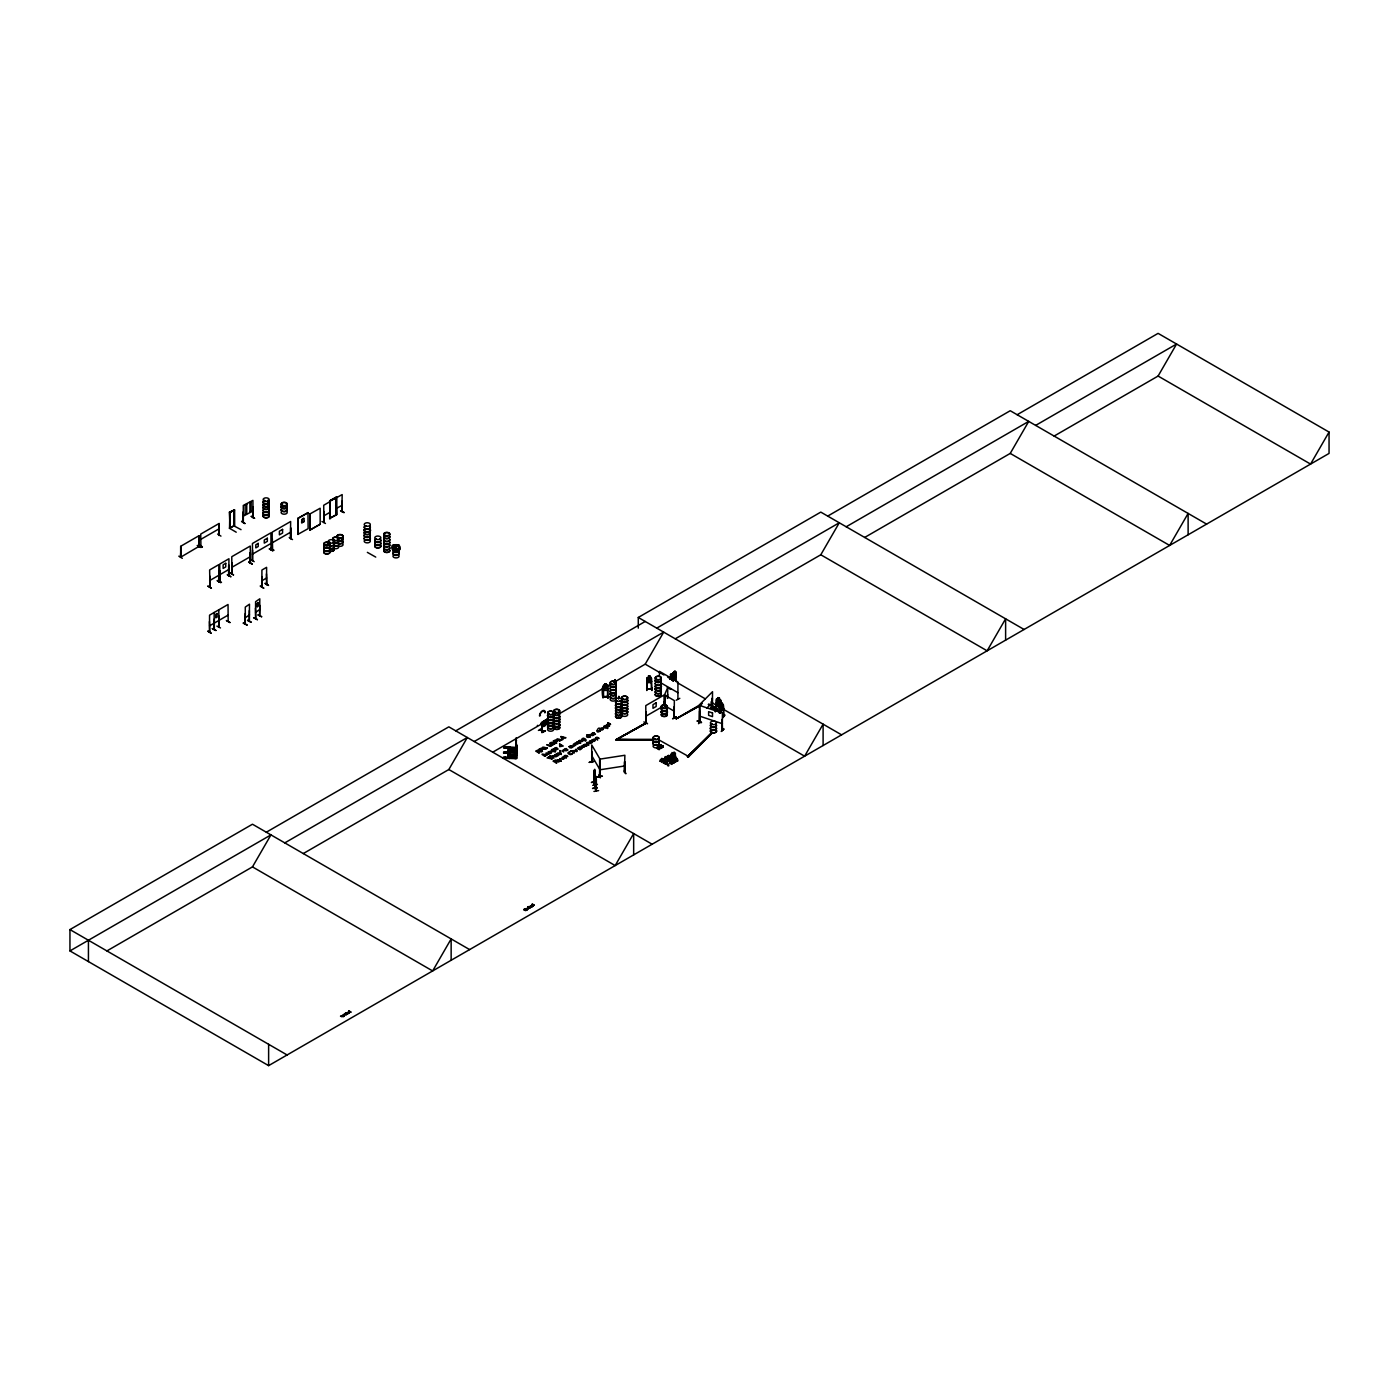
<?xml version="1.0" encoding="UTF-8"?>
<svg xmlns="http://www.w3.org/2000/svg" width="1399" height="1399" viewBox="0 0 1399 1399"><rect width="100%" height="100%" fill="white"/><g stroke="black" fill="none" stroke-linecap="round" stroke-linejoin="round"><path stroke-width="1.5" d="M396.512 547.831C394.046 547.918 396.599 546.887 396.372 548.146M516.074 746.139L516.056 744.653L516.126 754.848L516.126 749.06L516.144 752.172M515.654 757.069C516.686 760.794 515.217 746.174 515.706 749.339M516.423 749.672L516.283 740.84M516.493 746.122L517.018 750.931M516.196 747.661L517.193 746.122M515.584 752.085L515.601 758.013L516.074 746.559M515.689 750.511L515.671 751.735M516.283 751.875L516.004 752.837M516.144 750.476L516.406 751.735M516.266 742.047L516.248 737.78L516.301 738.794M503.325 758.206L516.581 758.66C516.826 755.845 516.476 756.229 515.217 758.678L515.217 757.873M516.353 746.314L517.298 746.664L516.388 746.506M516.388 744.111L517.193 746.681L516.301 747.661M515.986 747.888C515.199 758.275 520.201 754.673 507.924 754.813L507.872 755.932L516.738 755.985L516.756 754.446L516.721 755.932M516.126 750.021C520.236 749.042 507.4 748.482 508.169 750.581L517.035 750.738L516.965 749.269M530.571 906.674L531.603 905.922M531.865 904.978L532.459 906.412L533.474 905.258M343.017 1015.971L343.017 1015.079M516.161 742.362L515.899 744.163M517.175 747.713L515.794 748.325L515.986 746.436M527.948 908.86L526.216 909.21M672.167 762.927C675.769 761.878 672.185 761.021 669.544 763.294C672.604 763.714 670.418 765.288 672.359 763.662C667.533 760.514 673.164 762.49 670.191 763.259M675.105 760.409C674.86 762.088 673.461 759.465 674.493 761.895M516.179 749.339L517.123 749.549L508.222 749.637M516.441 745.754L516.493 744.845M234.367 525.797L234.333 509.866M503.623 752.977L516.878 753.257M503.902 747.8L517.158 748.622M503.972 746.664L517.21 747.486M507.942 754.813L516.773 755.145M508.187 750.389L517.035 750.598M516.721 756.107L507.872 755.757M516.931 752.435L503.675 751.84L503.605 753.257M503.36 757.296L516.581 758.066M515.916 743.341L515.899 745.597M701.144 743.778L701.529 743.254M673.374 756.859C677.186 758.87 671.642 760.024 673.863 756.772M674.965 754.306C671.363 748.5 678.795 756.072 673.619 754.009M503.308 758.468L503.36 757.331M503.885 748.08L503.972 746.664M504.742 757.034L504.654 758.31M505.231 748.115L505.319 746.699M505.634 757.069L505.546 758.328M506.141 748.133L506.228 746.716M506.98 757.086L506.893 758.363M507.19 753.327L507.277 751.91M508.379 753.361L508.467 751.945M508.764 746.769L508.676 748.045M508.781 755.775L508.834 754.83M509.131 749.654L509.079 750.511M509.428 758.555L509.516 757.139M509.376 755.792L509.428 754.848M509.726 753.379L509.813 751.962M510.11 746.786L510.023 748.063M510.338 754.865L510.268 755.705M511.125 754.883L511.072 755.722M511.369 750.651L511.527 750.196M512.261 750.668L512.314 749.724M512.034 754.9L511.964 755.74M515.584 752.05L515.514 752.697M515.899 752.837L515.951 751.893M516.948 750.336L508.204 749.829M516.633 757.261L516.581 758.415M516.931 752.085L516.843 753.519L516.791 751.298M517.228 746.909L517.14 748.343L517.088 746.122M517.228 746.349L515.881 746.909M701.581 743.376L701.179 743.446M595.327 777.389L596.026 781.954L595.519 775.868L595.852 776.847M595.187 776.97L595.187 777.827M596.359 782.95C596.096 786.815 594.453 776.742 595.257 781.884M542.707 725.836C543.459 713.193 538.912 735.157 548.006 722.321M618.725 697.192L618.848 696.265L618.725 698.521M618.62 699.01L618.83 696.719M690.267 710.622L690.284 710.482M594.592 773.227C594.453 768.488 593.631 777.809 594.82 772.79M396.039 547.569L395.847 547.446M658.964 749.602C655.694 748.902 658.492 746.436 659.174 748.238C662.689 748.832 657.862 742.956 661.43 745.615L663.196 745.772L661.447 745.842L661.605 748.273L659.174 746.909C655.624 743.726 660.101 753.606 659.191 745.667M346.025 1014.625L346.83 1014.03L344.399 1014.083M529.906 908.143L527.825 907.444M675.087 675.665L674.58 674.825L673.723 676.731L674.108 671.625C677.203 669.701 674.703 679.704 675.752 681.488M548.006 719.121L542.252 722.409L548.006 718.754M365.314 525.902L365.961 525.849M674.598 756.754C671.223 754.97 674.93 760.164 674.615 756.684L673.688 757.716M676.644 760.934L676.731 759.395L676.154 760.077M674.458 677.011L671.765 680.281M264.044 500.527L264.971 500.457L264.044 500.597A3.043 1.766 0 0 0 264.166 503.168A3.043 1.766 0 0 0 268.625 502.818A3.043 1.766 0 0 0 267.664 500.282M267.664 508.676A3.043 1.766 0 0 1 268.625 511.212A3.043 1.766 0 0 1 264.166 511.562A3.043 1.766 0 0 1 263.974 508.956L264.428 509.096A3.06 1.766 0 0 0 268.783 508.502A3.06 1.766 0 0 0 267.664 506.088M264.306 508.816L264.586 509.096A3.06 1.766 0 0 1 263.484 506.735M282.301 505.022L282.073 505.231A3.06 1.766 0 0 0 282.003 507.767A3.06 1.766 0 0 0 286.34 507.767A3.06 1.766 0 0 0 286.34 505.266M325.267 544.893L325.32 545.313A3.06 1.766 0 0 0 329.884 543.861A3.06 1.766 0 0 0 325.285 542.322A3.06 1.766 0 0 0 325.285 545.383M329.762 542.672L329.692 542.357A3.095 1.784 0 0 0 328.24 543.512M332.7 540.783A3.06 1.766 0 0 1 333.487 539.997L333.644 540.049M338.156 537.653L337.928 537.496A3.043 1.766 0 0 0 337.369 537.828L337.614 537.846A3.095 1.784 0 0 0 337.334 538.125L337.631 538.09M338.803 537.286L337.928 537.356M379.986 539.035A3.06 1.766 0 0 1 379.986 541.535A3.06 1.766 0 0 1 375.649 541.535A3.06 1.766 0 0 1 375.649 539.035L376.366 538.702M375.824 538.842L376.034 538.702M385.04 535.45L385.302 535.502A3.06 1.766 0 0 0 389.866 534.121A3.06 1.766 0 0 0 385.285 532.599A3.06 1.766 0 0 0 385.285 535.66L384.777 535.17M393.574 547.359L394.168 547.061M398.243 548.513L398.365 548.828A3.06 1.766 0 0 1 398.19 551.486A3.06 1.766 0 0 1 393.871 551.486A3.06 1.766 0 0 1 393.871 548.985M548.548 714.05L549.16 713.787M549.335 722.583L549.44 722.583M553.707 712.965A3.06 1.766 0 0 0 549.125 711.444A3.06 1.766 0 0 0 549.125 714.504A3.06 1.766 0 0 0 553.707 712.965A3.043 1.766 0 0 1 554.546 712.213L555.56 712.161M555.333 711.951L555.316 712.406A3.043 1.766 0 0 0 559.757 710.972A3.043 1.766 0 0 0 555.176 709.45A3.043 1.766 0 0 0 555.176 712.511L555.088 712.441M527.755 907.584L528.612 906.587L530.536 907.461M611.206 684.006L611.73 683.936M620.142 700.689A3.043 1.766 0 0 1 621.121 703.225A3.043 1.766 0 0 1 616.662 703.557A3.043 1.766 0 0 1 616.452 700.969L617.449 701.004L616.539 700.847M620.142 709.066A3.043 1.766 0 0 1 621.121 711.601A3.043 1.766 0 0 1 616.662 711.951A3.043 1.766 0 0 1 616.452 709.345L616.609 709.398A3.043 1.749 0 0 1 616.469 706.705M616.452 706.88A3.043 1.766 0 0 0 616.662 709.468A3.043 1.766 0 0 0 621.121 709.136A3.043 1.766 0 0 0 620.142 706.6A3.043 1.749 0 0 1 621.104 708.943A3.043 1.749 0 0 1 616.662 709.293L617.169 709.345M622.642 698.905L623.289 699.273A3.06 1.766 0 0 0 627.731 697.856A3.06 1.766 0 0 0 623.132 696.317A3.06 1.766 0 0 0 623.132 699.378L623.132 698.731M658.317 738.969A3.043 1.766 0 0 1 658.317 741.453A3.043 1.766 0 0 1 653.998 741.453A3.043 1.766 0 0 1 653.998 738.969L654.872 738.724M663.109 707.474L662.217 707.614A3.043 1.766 0 0 0 662.164 710.132A3.043 1.766 0 0 0 666.466 710.132A3.043 1.766 0 0 0 666.466 707.649M715.606 724A3.043 1.766 0 0 1 715.606 726.501A3.043 1.766 0 0 1 711.304 726.501A3.043 1.766 0 0 1 711.304 724L712.301 723.965M532.18 906.132L530.588 905.765M348.736 1012.981C347.004 1011.634 347.669 1014.572 348.124 1012.316M530.763 906.097L530.955 907.234L531.9 906.08M531.9 905.852L532.704 905.083M661.465 760.304C657.915 758.643 663.458 761.318 662.549 760.531M663.336 761.511C672.622 764.151 667.498 769.258 666.868 762.962M664.612 760.776L667.113 761.913L664.682 760.706M664.612 762.105L665.819 762.647L663.388 761.458M508.851 747.223L509.918 747.276L508.991 747.556M509.621 752.61L509.079 752.732M508.554 757.314L508.676 757.384M668.092 758.118C665.784 755.6 674.056 757.646 670.104 755.722C671.24 759.325 667.585 753.904 666.868 756.614C669.177 756.894 669.614 759.395 666.956 758.031M614.633 683.009L615.438 681.156L614.843 683.149M344.451 1015.814L343.42 1015.114L344.416 1015.464M527.528 909.367L526.619 908.703M670.261 679.267L670.768 677.658L671.607 678.288L671.59 675.245L670.366 678.69L671.345 675.402L670.751 677.081L669.946 676.486L669.876 679.057M346.218 1014.555L344.399 1013.855M529.189 908.423L529.522 907.549M669.946 679.424L671.31 673.741L671.94 680.054M343.315 1015.132L344.644 1015.307L344.067 1016.251M671.275 679.057L671.765 677.641M675.577 674.808L674.178 676.906L673.479 672.447L673.444 673.828M594.977 775.431L594.173 773.699M596.131 781.429L595.327 779.68M335.708 504.917L335.655 505.336M673.584 674.143L672.989 675.822L672.447 675.018L673.828 674.003L673.863 676.994L673.006 676.399L671.957 679.862L672.394 675.035L672.482 677.378L673.409 676.696M607.935 689.06L607.393 690.389L603.616 690.389L603.126 689.06L603.651 690.354M651.06 682.485L651.654 681.191L651.095 682.52L647.317 682.52L646.828 681.191M716.393 702.543L716.848 703.994L720.345 704.799L720.87 703.592L720.135 706.547L722.286 708.104L723.021 704.764L720.852 702.438M723.843 708.436L723.3 709.66L719.803 708.838L719.366 707.387M669.369 676.994L672.289 674.773L672.202 679.844M673.111 681.348L673.164 674.126L675.752 671.73L675.752 677.029L673.426 678.742L673.164 677.676M673.374 681.156L673.479 673.461M346.235 1014.765C344.731 1013.278 345.623 1013.803 347.844 1014.03M529.049 907.444L528.035 907.479L528.909 906.762M528.892 907.269C526.951 906.377 531.76 908.003 532.407 906.5M106.919 950.918L252.467 866.89L270.951 834.888L69.95 950.918L69.95 929.583L252.467 824.221L469.627 949.589M303.286 853.565L448.834 769.52L467.318 737.518L284.801 842.88M614.266 682.17L645.201 664.158L663.686 632.138L474.244 741.522M675.245 638.818L820.793 554.773L839.278 522.771L656.761 628.134M864.687 537.443L1010.235 453.416L1028.72 421.396L846.203 526.776M1054.129 436.068L1158.092 376.051L1176.576 344.032L1035.645 425.401M1017.16 414.734L1158.092 333.364L1329.05 432.064L1310.566 464.083L1158.092 376.051M530.134 907.724L527.773 907.007M661.028 761.196L661.587 762.35L662.392 761.476M669.387 760.112L672.272 761.073M665.907 758.905C665.697 753.327 664.997 759.832 665.907 757.576C669.456 761.213 662.112 758.748 665.277 757.786M666.449 758.345L667.725 758.888L666.239 758.73M349.855 1011.949C348.281 1010.778 348.351 1013.243 350.012 1012.194M533.246 906.045L532.145 905.048M674.196 753.799L671.957 752.54L672.971 754.201L674.948 753.431L672.587 753.361L673.584 753.729M542.112 723.335L542.217 730.645M716.375 699.815L716.41 710.517L720.87 711.531L716.445 710.395L716.393 699.028L720.852 700.095L720.887 706.722L722.286 707.055L722.286 704.589L720.852 704.257L721.587 705.586L722.776 704.641L721.919 705.97L722.898 707.754L721.622 706.18L720.328 707.16L720.817 704.222M719.366 697.961L717.862 697.611L717.18 699.255L717.18 701.703L719.313 703.26L720.048 699.92L719.383 697.944L717.914 697.681M716.848 703.994L720.363 704.781M720.817 700.864L720.415 705.026M715.186 711.671L717.285 708.891L715.379 711.689M719.348 713.193L719.366 703.872L723.318 704.327L723.493 715.798M723.44 705.516L723.86 716.288M719.978 712.581L721.832 709.958L720.223 712.86M719.978 712.808L721.814 710.185M722.951 717.652L725.049 715.081M329.464 542.217L330.077 542.445M611.258 683.796L607.568 685.895M668.32 758.171L668.407 756.649L669.946 757.174M667.585 757.541L665.907 757.576M674.948 755.81C677.676 756.334 672.989 756.859 675.437 758.048C682.013 763.819 671.555 751.788 674.948 758.223M670.138 760.356C672.832 759.884 671.712 758.118 673.076 758.678M349.033 1013.016L347.791 1013.138M547.114 719.908L546.205 721.097L547.114 722.461M350.012 1012.421L348.876 1012.509L349.785 1012.351M532.057 906.325L531.148 907.374M532.057 906.552L531.095 906.482M527.755 909.088L526.409 908.633L527.633 909.333M342.895 1015.657L344.067 1016.041L343.157 1015.237M396.127 546.677L395.165 547.708A3.567 2.064 0 0 0 396.022 547.236L395.55 547.096M530.973 905.852L533.176 905.066L532.372 905.905M671.607 764.204C674.038 760.986 666.501 757.104 671.835 759.202M699.273 721.901L699.517 710.989M712.161 698.363L712.336 709.101L712.528 691.701L699.448 704.781L699.517 721.919M699.797 711.986L699.727 722.391M712.126 708.611L712.371 698.136M700.199 722.758L699.797 705.498L722.426 713.053L722.321 730.313M701.476 722.409L697.227 721.01M714.609 709.503L710.342 707.894L714.609 709.293M723.86 729.071L721.219 731.485L723.878 729.106M674.213 754.743C673.111 756.439 669.736 753.659 673.234 754.743M670.925 760.636C668.162 756.492 676.486 763.154 671.957 757.733M593.91 771.583C594.085 815.687 594.54 734.702 595.187 788.529L594.767 772.528M595.065 776.795L596.359 779.435L596.324 790.96L594.872 787.917M706.705 708.191L712.528 702.385M687.469 756.597L712.633 732.516L688.291 757.104L687.469 756.597L712.633 732.516M687.469 756.824L711.811 732.237M545.033 720.817C547.778 716.935 542.252 725.486 546.205 723.633L545.068 723.86M330.147 518.627L329.674 500.842L336.599 497.012L336.599 514.972L336.005 497.712L329.674 500.842M668.46 758.118L666.361 757.139M602.969 695.513C604.071 705.796 598.492 679.949 607.376 685.09L607.935 698.363L608.215 695.53M218.681 582.001L218.856 564.601L209.64 569.953L209.955 586.513M180.856 546.432L180.663 557.379L180.663 546.292L199.148 535.625L198.693 546.379M219.188 535.24L219.188 523.418L200.722 534.086L200.914 545.627M231.744 573.852L232.217 563.08L231.744 573.485M272.14 549.3L272.193 532.162L290.66 521.495L290.362 538.388M341.811 511.527L342.178 494.581L336.459 497.729M209.535 632.331L209.553 615.158L228.037 604.49L228.177 621.348M675.28 675.595L675.402 672.464L674.178 675.857L675.105 672.622L674.563 674.248L674.073 673.461M666.921 757.506L670.366 755.74M344.731 1013.925L345.815 1012.911L347.529 1013.733M615.175 680.963L615.14 679.634L614.248 681.715M615 680.071L615 680.509M613.566 682.222L616.12 680.666L616.085 684.216M220.168 581.18L219.853 570.635M271.039 549.702L270.916 532.809L252.432 543.494L252.52 560.737L252.554 550.034M272.613 549.247L272.315 538.702M290.782 538.755L290.66 527.965M656.883 747.014L656.883 748.395M659.349 749.584L659.191 748.465L660.94 748.413M661.605 748.273L661.447 747.171L663.196 747.118L661.43 746.944C659.314 745.23 661.028 748.43 659.191 747.136L658.964 748.273M675.087 670.96L674.108 671.625M670.523 675.035L671.118 674.143L670.296 674.458M670.995 689.427L667.236 687.399L671.153 689.077M282.476 504.934L282.668 505.494A3.06 1.766 0 0 0 287.232 504.042A3.06 1.766 0 0 0 282.65 502.521A3.06 1.766 0 0 0 282.65 505.581M673.479 672.447L672.534 674.51M673.234 672.832L673.234 673.269M526.321 908.406L526.339 909.315M344.556 1013.82L345.588 1013.418M527.86 907.147L530.134 906.535M533.526 905.66L532.547 905.94M245.297 613.409L245.122 624.146M249.337 610.611L249.319 621.471L249.477 604.193L245.28 607.096L245.262 624.251M255.475 608.128L255.755 618.795M255.58 618.323L255.597 601.71L259.794 598.824L259.637 616.085L259.794 605.312M247.536 620.404L251.313 622.223L247.623 620.317M243.321 623.097L247.081 624.916M257.399 619.757L253.639 617.728L257.399 619.53M261.63 616.837L257.853 614.808L261.63 616.609M672.657 754.743C667.795 752.505 675.227 758.048 670.296 755.985M647.195 689.165L646.793 678.48M651.619 688.763L646.845 688.763M646.845 689.025L651.654 689.13L651.077 677.203L646.828 677.711L646.793 689.165M245.28 617.763L249.477 614.861M255.597 612.377L259.794 609.492M609.107 725.836L606.571 724.822A3.148 1.819 0 0 1 607.743 724.21C605.75 725.189 612.762 725.504 608.198 726.186A2.728 1.574 0 0 0 609.107 725.836M340.482 1016.146C343.874 1018.157 340.919 1014.555 343.647 1016.601M345.815 1012.911L347.337 1013.925M348.788 1011.11L350.782 1012.176M343.035 1016.531L341.741 1015.587M345.588 1013.278L346.83 1012.981L345.99 1013.261M345.85 1013.593L346.83 1012.981M348.753 1012.421L349.453 1011.757L347.774 1013.366M347.477 1013.208L349.855 1011.722M340.971 1016.146L343.647 1016.374M523.803 909.49C530.151 909.84 524.398 911.309 523.803 909.7M532.319 904.086L534.313 905.153M526.339 909.857L525.062 908.913M529.154 906.919L530.134 906.325M525.692 910.504L524.135 909.28M526.689 909.875L524.275 909.49L526.689 910.102M636.3 739.669L636.178 739.739M266.44 573.905L266.719 584.555M262.033 576.598L262.015 587.283M263.694 588.245L260.214 586.024L263.694 588.017M268.503 585.447L264.936 583.296L268.416 585.289M209.43 621.576L209.71 632.226M218.629 616.399L219.066 626.787M215.831 630.407L212.386 628.606M214.327 618.883L214.327 629.567M218.629 627.067L219.101 616.137M211.109 633.345L207.734 631.071L211.197 633.1M220.482 627.941L216.897 626.122M367.36 552.36L375.736 557.099M547.883 718.684L542.217 722.024L542.2 730.68M541.57 730.68C543.459 726.728 539.524 721.797 541.518 723.318L542.427 723.913M548.006 722.671L542.41 725.644M541.85 728.424L538.405 730.435M541.903 732.639L545.54 730.733L541.903 732.411M210.077 576.318L209.763 587.195L209.763 576.493M218.839 581.739L218.856 571.089M228.632 565.406L228.632 576.073L229.069 565.301M217.212 580.777L220.902 582.649L217.405 580.672M217.807 580.428L221.497 582.299M227.32 574.849L230.992 576.79L227.495 574.814M199.148 546.292L180.541 557.274L180.978 546.502M198.798 546.887L199.148 536.009M218.961 535.415L219.083 524.503M198.85 544.701L202.365 546.887L198.868 544.893M217.614 534.068L220.955 536.114M182.325 558.323L178.81 556.155M197.381 545.627L201.071 547.499L197.381 545.4M290.782 538.702L290.782 528.035M250.281 563.167L250.386 552.588M323.816 511.807L323.781 522.509L323.991 511.562M269.273 548.985L272.945 550.874L269.465 548.88M270.462 548.373L273.959 550.367L270.444 548.181M289.208 537.548L292.531 539.577M252.1 563.972L248.812 562.101M321.962 521.477L325.46 523.471M340.517 510.757L344.206 512.646L340.709 510.652M254.198 561.698L250.718 559.478M252.275 564.059L248.637 562.136M229.873 622.433L226.568 620.561M677.92 699.185L677.92 682.03L659.436 671.345L659.436 675.612M646.076 711.899L646.198 722.671L615.892 739.896L646.513 723.003L615.892 739.896M664.07 705.778L664.368 701.476M664.962 705.918L665.085 701.738L665.399 706.023M676.172 700.234L679.809 698.328M643.855 721.919L647.545 723.808M673.898 706.967L674.213 717.844L674.335 700.584L665.085 695.251L665.277 706.093M676.032 716.795L672.587 718.806L676.224 716.9M209.64 580.62L218.856 575.269M219.73 574.762L228.946 569.41M261.91 580.725L266.597 577.997M200.722 539.419L219.188 528.752M297.9 518.364L308.13 512.646L297.9 518.364L298.057 534.47L298.057 518.452M329.762 500.894L336.599 497.012M309.931 513.958L320.161 508.222L320.161 524.24L310.088 530.046L309.931 513.958L310.088 530.046M301.764 519.659C307.343 514.395 297.025 525.849 304.178 521.477L304.02 518.347M301.764 522.684L304.178 521.477M252.432 554.161L270.916 543.494M272.193 542.829L290.66 532.162M231.779 567.382L250.264 556.697M297.9 534.366L308.13 528.647L307.972 512.559M309.931 529.959L320.161 524.24M335.69 514.972L329.884 518.277L335.987 515.147L335.69 497.659M209.553 625.843L228.037 615.158M266.317 832.213L448.834 726.85L652.144 844.227M638.276 628.134L638.276 617.466L820.793 512.104L1024.085 629.48M455.759 730.838L645.201 621.471M827.718 516.091L1010.235 410.729L1206.603 524.1M492.728 752.19L545.435 721.762M558.621 714.155L603.791 688.063M645.778 716.271L662.409 706.67M615.892 739.669L646.513 722.758M701.109 705.148L676.119 718.806L702.315 703.435M676.119 718.806L701.109 704.904M658.264 739.529L688.885 756.649M708.419 704.292L717.67 709.136L708.419 704.571M662.269 758.625C658.946 758.59 665.312 758.275 663.511 759.884A11.787 6.803 0 0 1 662.794 759.5L661.255 760.356M664.927 756.999L665.627 758.153M667.585 759.482L668.285 760.636M667.585 760.811C672.954 762.385 663.826 761.301 668.757 760.322C671.572 759.902 663.686 757.786 668.897 760.776M673.601 758.415L673.741 756.719M676.661 759.36C671.835 759.954 679.844 760.252 675.997 759.972C681.68 762.945 673.234 756.946 676.154 760.934M69.95 950.918L268.625 1065.636L1329.05 453.416L1329.05 432.064M329.832 501.734L323.694 505.266L324.008 522.212M323.694 515.934L329.832 512.401M336.459 508.397L342.178 505.249M648.489 677.273L648.489 681.208L650.797 680.159L649.993 677.273M243.164 511.877L243.146 522.544M251.313 516.353L254.548 518.295M252.922 517.508L252.922 500.37L243.286 505.459L243.339 522.631M244.877 523.628L241.555 521.32L244.877 523.401M347.407 1012.369L347.424 1013.436M348.316 1013.383L349.435 1012.421M230.17 528.35L229.331 512.174L234.542 509.883L234.542 525.569L229.541 528.28L229.838 512.191M234.542 509.883L229.558 512.646L234.42 510.145M243.286 516.126L252.922 511.037M229.331 528.192L234.42 525.482M674.091 763.085L673.584 761.668M219.888 581.337L219.73 564.094L228.946 558.743L228.754 575.776M250.106 563.447L249.949 552.692M218.944 627.067L218.786 609.824M645.918 722.828L645.778 705.603L664.263 694.918L664.263 705.603M670.786 755.268L672.272 754.446M674.091 761.773L671.555 761.598M673.409 755.18L673.409 753.851M532.582 905.24L533.176 905.275M669.946 755.845L668.337 755.355L669.352 756.142M663.004 747.258L663.161 745.719M660.748 748.552L660.905 747.031M671.013 754.236L671.118 755.547M343.315 1015.359L344.416 1015.691M716.41 710.132L720.835 711.549M600.049 765.585L600.154 776.34M599.594 776.305L600.066 759.255L591.725 744.95L591.725 762.403L591.864 751.683M624.409 772.108L624.881 755.268L599.629 759.167L599.629 776.428M603.144 696.492L607.935 696.492L603.144 697.017M603.144 696.894L607.883 696.877M673.688 761.616L673.793 762.927M229.646 528.35L236.221 532.197M589.224 762.403L593.945 761.406L589.311 762.333M597.688 776.917L602.409 776.13L597.775 777.057M341.968 511.632L342.178 501.069M624.811 772.405L624.916 761.843M624.566 771.059L625.86 773.787L624.304 770.866M600.258 777.739L598.947 774.801L600.258 777.529M599.629 769.835L624.881 765.935M594.173 771.234L594.365 769.87L594.977 772.982M594.732 772.091L594.732 770.779M596.184 781.656L591.375 782.443L596.026 781.919M597.443 784.384L592.704 785.346M597.338 787.794L592.529 788.441L597.268 787.707M598.632 790.61L593.945 791.449M651.549 689.165L651.602 678.358M611.59 684.198L611.713 684.198A3.043 1.766 0 0 0 616.26 682.747A3.043 1.766 0 0 0 611.678 681.208A3.043 1.766 0 0 0 611.678 684.268L611.503 684.094M616.994 701.196L617.116 701.196A3.043 1.766 0 0 0 621.663 699.727A3.043 1.766 0 0 0 617.081 698.206A3.043 1.766 0 0 0 617.081 701.266L616.749 701.161M661.605 746.944L661.062 745.859M392.315 545.4L399.24 545.12L399.694 549.755L392.787 550.034C387.855 543.844 402.72 542.305 399.537 549.352L392.944 549.597L392.507 545.488L398.68 545.505M399.694 549.195L392.892 548.828M394.133 550.087L394.728 549.352M624.514 772.598L624.444 761.825M646.74 687.678L646.758 690.284M651.637 687.661L651.934 690.494L651.637 687.434M648.489 677.711L649.993 677.711M648.489 680.159L649.993 680.159M607.883 686.332L607.446 697.034M652.983 739.424L616.994 739.424L652.983 740.211M616.994 739.669L652.983 739.669M616.994 739.984L652.983 739.984M516.248 739.476L516.371 740.963L516.283 739.861M515.584 751.49L516.931 751.42M515.514 752.802L516.878 752.889M675.227 761.441L677.308 761.161L676.154 761.406M673.566 762.403L675.647 762.123L674.318 762.28M672.587 760.934L672.692 762.263M671.275 762.28L672.517 762.682L670.156 762.053M660.958 760.514L659.681 761.213L661.028 761.004M670.541 759.727L671.625 757.454L673.461 758.118M603.511 696.51L603.529 686.227M547.883 720.415L546.572 720.293L547.639 720.817L546.537 722.601L547.883 720.957A3.06 1.766 0 0 0 551.049 723.126A3.06 1.766 0 0 0 553.304 720.485M667.638 694.271L667.463 698.363M673.479 673.758L673.409 677.746L671.992 677.746M672.622 759.779L673.444 759.377L671.485 759.08M675.227 755.443L675.227 756.772M673.898 753.799L673.898 755.128M671.537 757.821L673.304 758.853M700.689 721.377L698.503 723.703M697.209 721.045L701.476 722.636M722.444 730.191L722.041 719.401L722.391 730.313M699.797 716.183L722.426 723.72M675.437 760.619L675.437 761.948M675.7 671.712L676.014 681.278M671.468 679.197L671.782 674.983L674.108 673.286L674.58 677.186M243.304 623.097L247.081 625.126M670.366 757.086L669.876 756.229M671.24 759.237L671.24 760.584M532.11 904.226L534.313 905.363M526.951 909.945L524.835 909.053M348.788 1010.882L350.992 1012.037M544.001 731.397L540.329 729.544M539.752 729.858L543.442 731.747L539.944 729.544M218.769 524.677L218.891 535.415M198.693 544.98L202.365 546.887M226.411 620.596L229.926 622.607M215.953 630.547L212.351 628.623M1010.235 453.416L1169.634 545.435L1188.118 513.433L1188.118 534.768M820.793 554.773L987.134 650.815L1005.619 618.795L1005.619 640.147M638.276 617.466L841.586 734.842M645.201 664.158L663.965 674.983M667.708 677.151L673.339 680.404M677.099 682.555L705.218 698.801M710.849 702.053L804.617 756.194L823.102 724.175L823.102 745.51M710.814 704.886L717.67 708.856M709.083 704.187L717.67 709.136M661.29 683.097L677.92 692.697M336.459 514.884L336.459 496.925M666.938 706.985L674.335 711.252M329.674 518.802L329.832 500.929L335.987 497.834L330.129 501.104L330.129 518.539M448.834 769.52L615.175 865.561L633.66 833.542L633.66 854.894M252.467 866.89L432.658 970.941L451.143 938.921L451.143 960.256M69.95 929.583L287.11 1054.968M251.225 516.371L254.548 518.295M595.135 788.267L596.149 790.96L595.939 776.76L595.869 778.089M591.725 755.617L600.066 769.922M663.161 760.322L662.287 758.643M537.443 725.347L537.373 725.574M594.767 774.976L594.278 771.618L594.505 773.332M593.701 781.936L595.152 784.926M593.736 782.286L594.977 784.961M394.728 549.947L394.71 549.142M672.919 761.056L672.919 762.385M646.723 687.451L646.758 690.511M516.179 742.712L516.441 750.301M719.069 698.153L718.177 697.944M677.099 759.657L677.099 760.986M675.892 759.482L675.892 760.811M675.769 759.482L675.525 760.951M671.765 761.721L671.765 763.05M668.197 759.832L668.197 761.161M667.638 698.398L667.743 687.539L664.542 694.866L664.542 705.533M667.725 757.471L667.725 758.818M665.539 757.349L665.539 758.695M661.307 744.723L661.22 748.308M659.139 745.702L659.051 747.363M658.807 747.153L658.807 748.482M650.01 682.52L650.045 675.892L648.437 675.892L648.489 682.537M615.612 683.551L615.14 679.634M615.158 681.47L615.158 683.919M547.114 720.572L547.114 721.797M510.635 749.689L510.565 750.529M509.726 749.672L509.673 750.511M508.169 757.121L508.082 758.38M507.575 746.734L507.487 748.01M505.931 751.893L505.843 753.169M505.022 751.875L504.952 753.152M301.922 519.746L301.922 522.771M268.625 1044.301L268.625 1065.636M266.614 584.66L266.597 567.329L261.91 570.04L261.893 587.213M252.799 506.77L252.817 517.613M250.386 563.29L250.264 546.03L231.779 556.697L231.867 573.94M241.048 529.661L234.123 525.972L234.105 509.936M229.891 512.191L229.926 528.437M214.169 612.5L214.187 629.69M88.434 940.25L88.434 961.603M364.562 529.364A3.095 1.784 0 0 0 367.29 532.04A3.095 1.784 0 0 0 369.931 529.329A3.043 1.766 0 0 1 367.692 532.162A3.043 1.766 0 0 1 364.3 529.976M369.896 531.882A3.06 1.766 0 0 1 367.29 534.558A3.06 1.766 0 0 1 364.579 531.917M369.931 526.391A3.095 1.784 0 0 1 367.29 529.084A3.095 1.784 0 0 1 364.562 526.426A3.095 1.784 0 0 0 367.29 528.944A3.095 1.784 0 0 0 369.931 526.234M369.896 529.032A3.06 1.766 0 0 1 367.692 531.672A3.06 1.766 0 0 1 364.3 529.487M369.896 531.987A3.06 1.766 0 0 1 367.29 534.645A3.06 1.766 0 0 1 364.579 532.022M369.913 537.653A3.095 1.784 0 0 1 367.29 540.346A3.095 1.784 0 0 1 364.544 537.671M369.896 540.189A3.06 1.766 0 0 1 367.29 542.864A3.06 1.766 0 0 1 364.579 540.224M364.544 534.575A3.095 1.784 0 0 0 367.29 537.251A3.095 1.784 0 0 0 369.913 534.54A3.043 1.766 0 0 1 367.692 537.041A3.043 1.766 0 0 1 364.3 534.855M369.913 537.496A3.095 1.784 0 0 1 367.29 540.189A3.095 1.784 0 0 1 364.544 537.531M369.878 534.89A3.06 1.766 0 0 1 367.692 537.531A3.06 1.766 0 0 1 364.3 535.345M398.19 549.265A3.043 1.766 0 0 1 393.888 549.265A3.043 1.766 0 0 1 393.888 546.764M395.252 546.309A3.043 1.766 0 0 1 396.826 546.309M398.19 546.764A3.043 1.766 0 0 1 398.977 547.551M398.19 549.475A3.06 1.766 0 0 1 398.19 551.975A3.06 1.766 0 0 1 398.19 554.424A3.06 1.766 0 0 1 393.871 554.424A3.06 1.766 0 0 1 393.871 551.94A3.06 1.766 0 0 1 393.871 549.475M398.19 551.975A3.06 1.766 0 0 1 393.871 551.975M398.19 554.896A3.043 1.766 0 0 1 398.19 557.379A3.043 1.766 0 0 1 393.871 557.379A3.043 1.766 0 0 1 393.871 554.896M398.19 552.43A3.06 1.766 0 0 1 398.19 554.931A3.06 1.766 0 0 1 393.871 554.931A3.06 1.766 0 0 1 393.871 552.43M389.761 541.92A3.06 1.766 0 0 1 386.404 544.141A3.06 1.766 0 0 1 384.148 541.5M389.709 550.139A3.043 1.749 0 0 1 386.386 552.343A3.043 1.749 0 0 1 384.148 549.72M389.726 550.314A3.06 1.766 0 0 1 386.369 552.518A3.06 1.766 0 0 1 384.13 549.894M389.726 547.359A3.06 1.766 0 0 1 386.369 549.562A3.06 1.766 0 0 1 384.13 546.922M389.726 544.403A3.06 1.766 0 0 1 386.369 546.607A3.06 1.766 0 0 1 384.13 543.984M389.726 544.893A3.06 1.766 0 0 1 386.369 547.114A3.06 1.766 0 0 1 384.13 544.473M389.726 547.848A3.06 1.766 0 0 1 386.369 550.052A3.06 1.766 0 0 1 384.13 547.411M389.709 542.182A3.043 1.766 0 0 1 386.386 544.386A3.043 1.766 0 0 1 384.148 541.763M389.761 539.07A3.06 1.766 0 0 1 386.404 541.273A3.06 1.766 0 0 1 384.165 538.65M389.761 536.132A3.06 1.766 0 0 1 386.404 538.335A3.06 1.766 0 0 1 384.165 535.695M389.761 536.621A3.06 1.766 0 0 1 386.404 538.825A3.06 1.766 0 0 1 384.165 536.202M389.761 539.559A3.06 1.766 0 0 1 386.404 541.763A3.06 1.766 0 0 1 384.165 539.14M379.986 542.48A3.06 1.766 0 0 1 379.986 544.98A3.043 1.766 0 0 1 379.968 547.446A3.043 1.766 0 0 1 375.666 547.446A3.043 1.766 0 0 1 375.666 544.963A3.06 1.766 0 0 1 375.649 542.48M379.968 544.788A3.043 1.749 0 0 1 379.968 547.271A3.043 1.749 0 0 1 375.666 547.271A3.043 1.749 0 0 1 375.666 544.788M379.986 541.99A3.06 1.766 0 0 1 379.986 544.491A3.06 1.766 0 0 1 375.649 544.491A3.06 1.766 0 0 1 375.649 541.99M379.986 539.542A3.06 1.766 0 0 1 379.986 542.025A3.06 1.766 0 0 1 375.649 542.025A3.06 1.766 0 0 1 375.649 539.542M379.986 544.98A3.06 1.766 0 0 1 375.649 544.98M323.886 551.608A3.043 1.749 0 0 0 327.209 553.812A3.043 1.749 0 0 0 329.447 551.189A3.043 1.766 0 0 1 327.209 553.987A3.043 1.766 0 0 1 323.868 551.783M329.499 545.61A3.095 1.784 0 0 1 327.873 548.181A3.095 1.784 0 0 1 323.764 546.817A3.095 1.784 0 0 1 326.824 544.718M329.464 545.453A3.06 1.766 0 0 1 327.873 547.988A3.06 1.766 0 0 1 323.816 546.642A3.06 1.766 0 0 1 326.824 544.561M329.464 548.88A3.06 1.766 0 0 1 327.226 551.521A3.06 1.766 0 0 1 323.868 549.317M323.834 548.985A3.095 1.784 0 0 0 327.226 551.223A3.095 1.784 0 0 0 329.499 548.548A3.06 1.766 0 0 1 327.226 551.031A3.06 1.766 0 0 1 323.868 548.81M328.24 543.651A3.095 1.784 0 0 1 329.692 542.567M329.692 548.46A3.095 1.784 0 0 0 333.696 548.006A3.095 1.784 0 0 0 333.434 545.645A3.095 1.784 0 0 0 337.841 545.627A3.095 1.784 0 0 0 337.841 543.092M333.889 545.855A3.043 1.766 0 0 1 333.399 547.988A3.043 1.766 0 0 1 329.709 548.268M333.889 546.344A3.043 1.766 0 0 1 333.399 548.478A3.043 1.766 0 0 1 329.709 548.758M333.871 548.653A3.043 1.749 0 0 1 333.399 550.769A3.06 1.766 0 0 1 329.709 551.223M329.727 551.049A3.043 1.749 0 0 0 333.399 550.769A3.06 1.766 0 0 0 333.889 548.81M337.806 539.997A3.06 1.766 0 0 1 337.806 542.497A3.06 1.766 0 0 1 333.487 542.497M337.806 540.486A3.06 1.766 0 0 1 337.806 542.987A3.095 1.784 0 0 0 342.195 543.074A3.095 1.784 0 0 0 342.195 540.556M337.806 542.987A3.06 1.766 0 0 1 333.487 542.987M332.997 540.853A3.06 1.766 0 0 1 333.487 540.486M337.841 543.249A3.095 1.784 0 0 1 337.841 545.767A3.043 1.766 0 0 0 342.178 545.855A3.043 1.766 0 0 0 342.178 543.372A3.043 1.766 0 0 0 342.178 540.888M337.841 545.767A3.095 1.784 0 0 1 333.452 545.767M337.806 545.732A3.043 1.749 0 0 1 337.806 548.216A3.043 1.749 0 0 1 333.504 548.216M342.195 537.758A3.095 1.784 0 0 1 342.195 540.294A3.06 1.766 0 0 1 337.858 540.451M337.824 540.294A3.095 1.784 0 0 0 342.195 540.294A3.06 1.766 0 0 0 342.178 537.95M342.178 537.461A3.043 1.766 0 0 1 342.178 539.944A3.043 1.766 0 0 1 337.858 539.944M342.178 543.389A3.043 1.766 0 0 1 337.858 543.389M553.287 720.188A3.043 1.749 0 0 1 551.049 722.811A3.043 1.749 0 0 1 547.708 720.625M553.304 714.941A3.06 1.766 0 0 1 551.049 717.582A3.06 1.766 0 0 1 547.691 715.379M553.304 714.452A3.06 1.766 0 0 1 551.049 717.092A3.06 1.766 0 0 1 547.691 714.872M553.287 717.897A3.043 1.766 0 0 1 551.049 720.52A3.043 1.766 0 0 1 547.708 718.317M553.287 717.407A3.043 1.766 0 0 1 551.049 720.03A3.043 1.766 0 0 1 547.708 717.827M553.339 714.609A3.095 1.784 0 0 1 551.049 717.285A3.095 1.784 0 0 1 547.656 715.046M553.287 728.582A3.043 1.749 0 0 1 551.049 731.205A3.043 1.749 0 0 1 547.708 729.019M553.287 723.335A3.043 1.766 0 0 1 551.049 725.976A3.043 1.766 0 0 1 547.708 723.773M553.287 722.846A3.043 1.766 0 0 1 551.049 725.469A3.043 1.766 0 0 1 547.708 723.266M553.287 726.291A3.043 1.766 0 0 1 551.049 728.914A3.043 1.766 0 0 1 547.708 726.711M553.339 725.941A3.095 1.784 0 0 1 551.049 728.617A3.095 1.784 0 0 1 547.656 726.378M553.339 723.003A3.095 1.784 0 0 1 551.049 725.679A3.095 1.784 0 0 1 547.656 723.44M558.901 712.511A3.095 1.784 0 0 1 558.253 715.326A3.095 1.784 0 0 1 553.707 714.242M554.021 712.878A3.095 1.784 0 0 1 554.511 712.511M558.866 712.213A3.043 1.766 0 0 1 558.236 714.976A3.043 1.766 0 0 1 553.759 713.91M558.866 715.641A3.06 1.766 0 0 1 558.236 718.421A3.06 1.766 0 0 1 553.742 717.355M558.866 717.949A3.043 1.766 0 0 1 558.236 720.712A3.043 1.766 0 0 1 553.759 719.646M558.866 718.124A3.043 1.766 0 0 1 558.236 720.905A3.043 1.766 0 0 1 553.759 719.82M553.707 717.022A3.095 1.784 0 0 0 558.253 718.124A3.095 1.784 0 0 0 558.901 715.309A3.043 1.766 0 0 1 558.236 717.914A3.043 1.766 0 0 1 553.759 716.848M558.866 724.035A3.06 1.766 0 0 1 558.236 726.815A3.06 1.766 0 0 1 553.742 725.731M558.866 726.343A3.043 1.766 0 0 1 558.236 729.106A3.043 1.766 0 0 1 553.759 728.04A3.06 1.766 0 0 0 558.236 729.281A3.06 1.766 0 0 0 558.866 726.501M558.866 720.59A3.043 1.766 0 0 1 558.236 723.37A3.043 1.766 0 0 1 553.759 722.304M558.901 723.685A3.095 1.784 0 0 1 558.253 726.501A3.095 1.784 0 0 1 553.707 725.416M558.866 723.545A3.043 1.766 0 0 1 558.236 726.308A3.043 1.766 0 0 1 553.759 725.242M558.901 720.905A3.095 1.784 0 0 1 558.253 723.72A3.095 1.784 0 0 1 553.707 722.636M558.848 718.387A3.043 1.749 0 0 1 558.218 721.15A3.043 1.749 0 0 1 553.759 720.083M620.142 704.117A3.043 1.766 0 0 1 621.121 706.652A3.043 1.766 0 0 1 616.662 707.002A3.043 1.766 0 0 1 616.452 704.397M620.159 703.767A3.095 1.784 0 0 1 621.156 706.355A3.095 1.784 0 0 1 616.627 706.687A3.095 1.784 0 0 1 616.417 704.064M620.142 701.179A3.043 1.766 0 0 1 621.121 703.714A3.043 1.766 0 0 1 616.662 704.047A3.043 1.766 0 0 1 616.452 701.459M620.142 703.627A3.06 1.766 0 0 1 621.121 706.163A3.06 1.766 0 0 1 616.644 706.495A3.06 1.766 0 0 1 616.452 703.907M620.142 712.511A3.043 1.766 0 0 1 621.121 715.046A3.043 1.766 0 0 1 616.662 715.379A3.043 1.766 0 0 1 616.452 712.791M620.159 712.318A3.095 1.784 0 0 1 621.156 714.889A3.095 1.784 0 0 1 616.627 715.239A3.095 1.784 0 0 1 616.417 712.598M620.142 714.976A3.043 1.766 0 0 1 621.121 717.512A3.043 1.766 0 0 1 616.662 717.862A3.043 1.766 0 0 1 616.452 715.256M620.142 714.819A3.043 1.749 0 0 1 621.104 717.337A3.043 1.749 0 0 1 616.662 717.687A3.043 1.749 0 0 1 616.469 715.099M620.142 709.573A3.043 1.766 0 0 1 621.121 712.108A3.043 1.766 0 0 1 616.662 712.441A3.043 1.766 0 0 1 616.452 709.853M620.142 712.021A3.06 1.766 0 0 1 621.121 714.557A3.06 1.766 0 0 1 616.644 714.889A3.06 1.766 0 0 1 616.452 712.301M660.94 682.52A3.095 1.784 0 0 1 658.247 685.195A3.095 1.784 0 0 1 655.571 682.52M660.888 685.143A3.043 1.766 0 0 1 658.649 687.766A3.043 1.766 0 0 1 655.309 685.58M660.94 679.722A3.095 1.784 0 0 1 658.247 682.415A3.095 1.784 0 0 1 655.571 679.722M660.888 679.914A3.043 1.766 0 0 1 658.649 682.537A3.043 1.766 0 0 1 655.309 680.334M660.905 679.407A3.06 1.766 0 0 1 658.649 682.047A3.06 1.766 0 0 1 655.292 679.844M660.888 682.852A3.043 1.766 0 0 1 658.649 685.475A3.043 1.766 0 0 1 655.309 683.272M660.94 690.914A3.095 1.784 0 0 1 658.247 693.589A3.095 1.784 0 0 1 655.571 690.914M660.888 693.537A3.043 1.766 0 0 1 658.649 696.177A3.043 1.766 0 0 1 655.309 693.974A3.06 1.766 0 0 0 658.649 696.352A3.06 1.766 0 0 0 660.905 693.712M660.94 688.116A3.095 1.784 0 0 1 658.247 690.809A3.095 1.784 0 0 1 655.571 688.116M660.905 687.801A3.06 1.766 0 0 1 658.649 690.441A3.06 1.766 0 0 1 655.292 688.238M660.888 691.246A3.043 1.766 0 0 1 658.649 693.869A3.043 1.766 0 0 1 655.309 691.666M660.905 688.308A3.06 1.766 0 0 1 658.649 690.931A3.06 1.766 0 0 1 655.292 688.728M627.347 702.7A3.095 1.784 0 0 1 625.475 705.323A3.095 1.784 0 0 1 621.576 703.592M627.312 705.358A3.043 1.766 0 0 1 625.458 707.929A3.043 1.766 0 0 1 621.611 706.233M627.347 702.543A3.095 1.784 0 0 1 625.475 705.166A3.095 1.784 0 0 1 621.576 703.435M627.312 699.937A3.043 1.766 0 0 1 625.458 702.525A3.043 1.766 0 0 1 621.611 700.812M621.576 700.497A3.095 1.784 0 0 0 625.475 702.228A3.095 1.784 0 0 0 627.347 699.605A3.06 1.766 0 0 1 625.458 702.036A3.06 1.766 0 0 1 621.611 700.322M627.312 713.752A3.043 1.766 0 0 1 625.073 716.375A3.043 1.766 0 0 1 621.716 714.172M627.312 705.621A3.043 1.766 0 0 1 625.458 708.191A3.043 1.766 0 0 1 621.611 706.495M627.347 711.094A3.095 1.784 0 0 1 625.475 713.717A3.095 1.784 0 0 1 621.576 711.986M627.347 710.937A3.095 1.784 0 0 1 625.475 713.56A3.095 1.784 0 0 1 621.576 711.829M621.611 709.206A3.043 1.766 0 0 0 625.458 710.902A3.043 1.766 0 0 0 627.312 708.331A3.095 1.784 0 0 1 625.475 710.762A3.095 1.784 0 0 1 621.576 709.031M627.312 707.824A3.06 1.766 0 0 1 625.458 710.412A3.06 1.766 0 0 1 621.611 708.716M615.892 687.434A3.095 1.784 0 0 1 613.199 690.109A3.095 1.784 0 0 1 610.524 687.434M615.857 687.766A3.043 1.766 0 0 1 613.199 690.407A3.043 1.766 0 0 1 610.559 687.766M615.857 690.232A3.06 1.766 0 0 1 613.199 692.89A3.06 1.766 0 0 1 610.559 690.232M615.892 684.636A3.095 1.784 0 0 1 613.199 687.329A3.095 1.784 0 0 1 610.524 684.636M615.857 684.828A3.06 1.766 0 0 1 613.199 687.469A3.06 1.766 0 0 1 610.559 684.828M616.155 684.758A3.06 1.766 0 0 1 612.814 686.961A3.06 1.766 0 0 1 610.559 684.321M615.892 695.828A3.095 1.784 0 0 1 613.199 698.503A3.095 1.784 0 0 1 610.524 695.828M615.857 696.16A3.043 1.766 0 0 1 613.199 698.801A3.043 1.766 0 0 1 610.559 696.16M616.137 699.797A3.043 1.749 0 0 1 612.045 700.969A3.043 1.749 0 0 1 610.576 698.468M615.84 690.511A3.043 1.749 0 0 1 613.199 693.135A3.043 1.749 0 0 1 610.576 690.511M615.892 693.03A3.095 1.784 0 0 1 613.199 695.723A3.06 1.766 0 0 1 610.559 693.222M610.524 693.03A3.095 1.784 0 0 0 613.199 695.723A3.06 1.766 0 0 0 615.857 693.222M616.155 693.152A3.06 1.766 0 0 1 612.814 695.355A3.06 1.766 0 0 1 610.559 692.715M658.317 744.863A3.06 1.766 0 0 1 658.317 747.363A3.06 1.766 0 0 1 653.998 747.363A3.06 1.766 0 0 1 653.998 744.863M658.352 739.267A3.095 1.784 0 0 1 658.352 741.802A3.095 1.784 0 0 1 653.963 741.802A3.095 1.784 0 0 1 653.963 739.267M658.317 739.459A3.043 1.766 0 0 1 658.317 741.942A3.043 1.766 0 0 1 653.998 741.942A3.043 1.766 0 0 1 653.998 739.459M286.323 508.711A3.043 1.766 0 0 1 286.323 511.195A3.043 1.766 0 0 1 286.323 513.678A3.043 1.766 0 0 1 282.021 513.678A3.043 1.766 0 0 1 282.021 511.177A3.043 1.766 0 0 1 282.021 508.711M286.323 511.195A3.043 1.766 0 0 1 282.021 511.195M286.358 505.424A3.095 1.784 0 0 1 286.358 507.959A3.095 1.784 0 0 1 281.986 507.959A3.095 1.784 0 0 1 281.986 505.424M286.358 508.362A3.095 1.784 0 0 1 286.358 510.897A3.095 1.784 0 0 1 281.986 510.897A3.095 1.784 0 0 1 281.986 508.362M286.34 505.756A3.06 1.766 0 0 1 286.34 508.257A3.06 1.766 0 0 1 282.003 508.257A3.06 1.766 0 0 1 282.003 505.756M267.681 503.378A3.095 1.784 0 0 1 268.66 505.948A3.095 1.784 0 0 1 264.131 506.298A3.095 1.784 0 0 1 263.939 503.657M267.664 503.727A3.06 1.766 0 0 1 268.783 506.141A3.06 1.766 0 0 1 264.603 506.788A3.06 1.766 0 0 1 263.484 504.374M267.664 506.193A3.06 1.766 0 0 1 268.783 508.606A3.06 1.766 0 0 1 264.603 509.253A3.06 1.766 0 0 1 263.484 506.84M267.664 500.79A3.043 1.766 0 0 1 268.625 503.325A3.043 1.766 0 0 1 264.166 503.657A3.043 1.766 0 0 1 263.974 501.069M267.664 503.238A3.043 1.766 0 0 1 268.765 505.634A3.043 1.766 0 0 1 264.603 506.281A3.043 1.766 0 0 1 263.484 503.885M267.681 511.772A3.095 1.784 0 0 1 268.66 514.342A3.095 1.784 0 0 1 264.131 514.692A3.095 1.784 0 0 1 263.939 512.051M267.664 512.121A3.043 1.766 0 0 1 268.765 514.517A3.043 1.766 0 0 1 264.603 515.164A3.043 1.766 0 0 1 263.484 512.768M267.646 514.43A3.043 1.749 0 0 1 268.765 516.826A3.043 1.749 0 0 1 264.603 517.455A3.043 1.749 0 0 1 263.502 515.059M267.664 514.587A3.043 1.766 0 0 1 268.765 517A3.043 1.766 0 0 1 264.603 517.647A3.043 1.766 0 0 1 263.484 515.234M267.664 509.166A3.043 1.766 0 0 1 268.625 511.702A3.043 1.766 0 0 1 264.166 512.051A3.043 1.766 0 0 1 263.974 509.446M267.664 511.632A3.043 1.766 0 0 1 268.765 514.028A3.043 1.766 0 0 1 264.603 514.675A3.043 1.766 0 0 1 263.484 512.261M666.466 711.094A3.043 1.766 0 0 1 666.466 713.577A3.043 1.766 0 0 1 666.466 715.868A3.043 1.766 0 0 1 662.164 715.868A3.043 1.766 0 0 1 662.164 713.385A3.043 1.766 0 0 1 662.164 711.094M666.484 708.139A3.06 1.766 0 0 1 666.484 710.64A3.06 1.766 0 0 1 666.484 713.088A3.06 1.766 0 0 1 662.147 713.088A3.06 1.766 0 0 1 662.147 710.587A3.06 1.766 0 0 1 662.147 708.139M715.641 727.253A3.095 1.784 0 0 1 715.641 729.788A3.06 1.766 0 0 1 715.623 732.411A3.06 1.766 0 0 1 711.287 732.411A3.06 1.766 0 0 1 711.287 729.911A3.095 1.784 0 0 1 711.269 727.253M715.606 724.507A3.043 1.766 0 0 1 715.606 726.99A3.043 1.766 0 0 1 715.606 729.439A3.043 1.766 0 0 1 711.304 729.439A3.043 1.766 0 0 1 711.304 726.955A3.043 1.766 0 0 1 711.304 724.507M715.606 726.99A3.043 1.766 0 0 1 711.304 726.99M564.164 756.212C570.058 761.056 561.559 754.953 566.158 755.95C570.442 758.415 565.371 753.501 564.164 756.212M578.626 741.173C584.52 746.017 576.003 739.914 580.62 740.928C584.904 743.376 579.833 738.48 578.626 741.173M586.671 743.219C592.581 748.045 584.065 741.96 588.664 742.956C592.966 745.405 587.877 740.508 586.671 743.219M595.502 738.112C601.413 742.956 592.896 736.853 597.495 737.85C601.797 740.316 596.708 735.402 595.502 738.112M546.887 755.093L544.386 756.229A3.428 1.976 0 0 0 545.383 755.897C541.85 755.198 539.437 752.784 546.887 755.093M547.376 748.133L544.876 749.269A3.428 1.976 0 0 0 545.872 748.937C542.34 748.238 539.927 745.824 547.376 748.133M555.7 743.324L553.2 744.46A3.428 1.976 0 0 0 554.196 744.128C550.664 743.429 548.268 741.015 555.7 743.324M561.664 739.896L559.163 741.015A3.428 1.976 0 0 0 560.16 740.683C557.029 740.071 553.934 737.553 561.664 739.896M599.926 730.733L597.356 730.855L599.926 730.733M542.427 749.007L541.203 749.986L539.874 749.217L542.427 749.007M556.715 740.753L555.49 741.732L554.161 740.963L556.715 740.753M554.144 750.476L551.573 750.598L554.144 750.476M584.66 739.529L582.089 739.669L584.66 739.529M606.554 726.885L603.983 727.025L606.554 726.885M552.29 756.387L550.087 755.932L553.882 758.118L553.095 756.125L556.312 756.719L553.794 755.547L552.29 756.387M572.768 751.228L570.582 750.791L574.359 752.977L573.573 750.983L576.79 751.56L574.272 750.389L572.768 751.228M588.892 735.244L586.688 734.807L590.483 736.976L589.696 734.982L592.914 735.577L590.395 734.405L588.892 735.244M663.318 762.91L665.819 763.976L663.318 762.91M554.651 750.616C552.045 753.799 549.615 749.217 553.042 749.077C558.079 750.546 553.987 754.078 554.651 750.616M585.167 739.669C582.561 742.869 580.13 738.287 583.54 738.147C588.577 739.599 584.502 743.149 585.167 739.669M607.061 727.025C604.455 730.226 602.025 725.644 605.435 725.504C610.471 726.973 606.397 730.505 607.061 727.025M600.398 730.838C593.351 735.822 599.681 722.653 600.398 730.838M581.634 748.203L581.302 748.587A2.728 1.574 0 0 1 580.393 748.92C584.747 748.395 577.927 747.888 579.938 746.944A3.148 1.819 0 0 0 578.766 747.556L581.634 748.203M592.232 742.082L591.899 742.467A2.728 1.574 0 0 1 590.99 742.799C595.432 742.204 588.542 741.785 590.535 740.823A3.148 1.819 0 0 0 589.364 741.435L592.232 742.082M551.381 752.557C550.314 755.023 547.096 752.225 550.069 751.84C544.491 752.802 552.588 749.986 551.381 752.557M564.357 758.433C559.513 761.808 562.66 753.694 564.357 758.433M575.619 745.23C570.914 748.657 573.852 740.456 575.619 745.23M595.747 779.121L595.922 780.974L595.537 777.687L595.747 779.103M595.205 740.263L592.634 740.246L595.205 740.263M603.284 728.931L600.731 728.774L603.284 728.931M554.249 748.517C554.284 751.56 560.317 748.01 557.239 749.112C554.144 750.563 559.25 745.545 554.249 748.517M555.036 754.743C555.071 757.786 561.104 754.236 558.026 755.338C554.931 756.789 560.037 751.77 555.036 754.743M564.094 749.514C564.129 752.557 570.162 749.007 567.085 750.109C563.989 751.56 569.096 746.541 564.094 749.514M569.096 746.629C569.131 749.672 575.164 746.122 572.086 747.223C568.991 748.675 574.097 743.656 569.096 746.629M583.261 745.142C583.296 748.168 589.311 744.618 586.251 745.719C583.156 747.188 588.262 742.169 583.261 745.142M591.637 733.618C591.672 736.643 597.705 733.093 594.627 734.195C591.532 735.664 596.639 730.645 591.637 733.618M552.588 745.142L550.017 746.401L546.729 744.74L551.591 745.597L549.685 743.044L552.588 745.142M539.892 750.861L541.903 751.665L538.405 752.05L539.297 753.169L535.712 751.106L538.318 749.916L539.892 750.861M557.257 760.881L559.268 761.686L555.77 762.07L556.662 763.189L553.077 761.126L555.683 759.954L557.257 760.881M554.878 748.535L556.837 748.133L554.878 748.535M555.665 754.761L557.624 754.358L555.665 754.761M564.724 749.532L566.682 749.13L564.724 749.532M569.725 746.646L571.684 746.227L569.725 746.646M583.89 745.16L585.831 744.74L583.89 745.16M592.267 733.636L594.225 733.216L592.267 733.636M568.816 752.697L569.795 753.991A1.784 1.032 0 0 0 571.264 754.113L571.736 753.974A3.043 1.749 0 0 0 572.751 753.344L571.054 754.551A2.361 1.364 0 0 1 569.725 754.463L568.379 753.764A2.501 1.451 0 0 1 568.116 752.575L570.162 751.84A2.99 1.731 0 0 0 569.043 752.435L568.816 752.697M719.943 702.858L718.649 701.336L717.355 702.315L718.334 700.969L717.407 699.255L718.631 700.742L719.89 699.832L718.946 701.126L719.943 702.858M606.939 688.553L605.54 687.329L604.141 688.605L605.19 687.031L604.193 685.527L605.505 686.734L606.886 685.527L605.854 687.049L606.939 688.553M562.94 750.651C565.301 754.621 560.982 748.885 562.94 750.651M576.405 749.567C578.766 753.536 574.447 747.783 576.405 749.567M592.039 740.019C594.837 744.46 597.495 736.556 592.039 740.019M600.119 728.687C602.917 733.111 605.575 725.207 600.119 728.687M550.961 752.505L549.352 752.924L550.961 752.505M563.954 758.363L562.293 758.643L563.954 758.363M575.216 745.177L573.573 745.457L575.216 745.177M543.127 749.06L541.64 750.231L542.48 751.333L538.912 749.269L541.483 748.115L543.127 749.06M557.414 740.805L555.928 741.995L556.767 743.079L553.2 741.015L555.77 739.861L557.414 740.805M561.244 754.463L560.142 751.665L560.737 753.501L557.502 753.187L561.244 754.463M561.034 761.266L559.932 758.468L560.527 760.304L557.292 759.989L561.034 761.266M539.175 750.913L536.674 751.053L539.175 750.913M556.54 760.934L554.039 761.073L556.54 760.934M540.416 715.344L539.507 715.886A4.11 2.361 -60.4 0 1 542.392 710.814A4.11 2.361 -60.4 0 1 545.278 712.493L544.753 712.791A3.445 1.959 -60.4 0 0 542.357 711.409A3.445 1.959 -60.4 0 0 539.944 715.623L540.416 715.344M719.82 704.659L719.751 713.298L719.82 704.659M607.079 688.028L604.788 689.077L603.983 688.028L604.735 683.761L606.344 683.779L607.079 688.028M548.985 753.799C543.739 751.228 546.117 755.443 548.985 753.799M578.049 743.691C572.821 741.12 575.199 745.335 578.049 743.691M589.591 737.028C584.345 734.458 586.723 738.689 589.591 737.028M584.275 746.786C579.011 744.163 581.424 748.465 584.275 746.786M258.238 602.584L257.066 603.406L257.066 607.009L258.238 606.204L258.238 602.584M207.926 586.164L211.371 588.157L207.926 586.164M230.066 572.925L233.511 574.902L230.066 572.925M225.746 563.29L223.141 564.794L223.141 568.414L225.746 566.91L225.746 563.29M258.22 543.389L255.807 544.788L255.807 547.883L258.22 546.502L258.22 543.389M282.581 529.382L279.398 531.2L279.398 534.873L282.581 533.036L282.581 529.382M267.349 538.23L264.271 540.014L264.271 543.127L267.349 541.343L267.349 538.23M217.072 613.514L215.778 614.266L215.778 617.868L217.072 617.116L217.072 613.514M560.982 736.521L562.625 739.704L564.199 737.763L565.983 737.763L560.982 736.521M563.622 737.588L562.328 738.34L561.296 736.993L563.622 737.588M559.652 743.971L559.74 746.646L563.22 746.034L559.652 743.971M561.471 745.562L560.247 746.262L559.81 744.6L561.471 745.562M549.842 756.317L547.096 757.908L552.308 759.027L549.16 757.209L549.842 756.317M559.827 750.546L560.772 751.106L559.827 750.546M607.953 722.776L610.506 724.245L607.953 722.776M577.053 741.89L579.518 743.306L577.053 741.89M577.577 748.273L580.043 749.689L577.577 748.273M656.166 702.805L652.983 704.641L652.983 708.314L656.166 706.478L656.166 702.805M246.749 504.2L245.14 505.056L245.14 514.43L246.749 513.573L246.749 504.2M251.155 501.786L249.914 502.451L249.914 511.929L251.155 511.265L251.155 501.786M593.945 774.277L595.065 777.984L593.963 774.294M549.16 714.312L549.02 714.329A3.06 1.766 0 0 1 549.125 711.339A3.06 1.766 0 0 1 553.707 712.86A3.06 1.766 0 0 1 549.125 714.399M649.731 676.172L648.751 676.609L649.731 676.172M606.012 684.041L605.05 684.478L606.012 684.041M606.274 685.58L604.788 685.58L604.788 688.028L606.274 688.028L606.274 685.58M719.313 699.745L717.914 699.43L717.914 701.878L719.313 702.193L719.313 699.745M722.024 703.015L721.132 703.242L722.024 703.015M712.511 712.965L708.628 711.671L708.628 715.326L712.511 716.638L712.511 712.965M594.732 775.693L594.488 773.909L594.855 775.798M365.122 525.779A3.06 1.766 0 0 0 370.228 524.957A3.06 1.766 0 0 0 366.433 522.824A3.06 1.766 0 0 0 365.122 525.779M394.501 549.282A3.043 1.766 0 0 0 399.082 547.761A3.043 1.766 0 0 0 394.501 546.24A3.043 1.766 0 0 0 394.501 549.282M384.655 535.607A3.043 1.766 0 0 0 389.744 534.82A3.043 1.766 0 0 0 386.019 532.669A3.043 1.766 0 0 0 384.655 535.607M376.296 539.349A3.043 1.766 0 0 0 380.878 537.811A3.043 1.766 0 0 0 376.296 536.289A3.043 1.766 0 0 0 376.296 539.349M324.655 545.365A3.043 1.766 0 0 0 329.762 544.561A3.043 1.766 0 0 0 326.037 542.41A3.043 1.766 0 0 0 324.655 545.365M329.709 542.952A3.06 1.766 0 0 0 334.309 541.43A3.06 1.766 0 0 0 329.709 539.892A3.06 1.766 0 0 0 329.709 542.952M333.696 545.208A3.095 1.784 0 0 0 333.434 542.847A3.095 1.784 0 0 1 333.696 545.05A3.095 1.784 0 0 1 329.692 545.523A3.095 1.784 0 0 0 333.696 545.208M334.134 540.294A3.043 1.766 0 0 0 338.698 538.772A3.043 1.766 0 0 0 334.134 537.251A3.043 1.766 0 0 0 334.134 540.294M334.134 540.556A3.043 1.766 0 0 0 338.698 539.035A3.043 1.766 0 0 0 334.134 537.513A3.043 1.766 0 0 0 334.134 540.556M338.488 537.758A3.043 1.766 0 0 0 343.07 536.237A3.043 1.766 0 0 0 338.488 534.698A3.043 1.766 0 0 0 338.488 537.758M338.488 538.003A3.043 1.749 0 0 0 343.052 536.482A3.043 1.749 0 0 0 338.488 534.96A3.043 1.749 0 0 0 338.488 538.003M555.176 712.756A3.043 1.749 0 0 0 559.74 711.234A3.043 1.749 0 0 0 555.176 709.713A3.043 1.749 0 0 0 555.176 712.756M656.726 679.459A3.06 1.766 0 0 0 661.307 677.92A3.06 1.766 0 0 0 656.726 676.399A3.06 1.766 0 0 0 656.726 679.459M656.726 679.599A3.043 1.749 0 0 0 661.29 678.078A3.043 1.749 0 0 0 656.726 676.556A3.043 1.749 0 0 0 656.726 679.599M658.649 688.081A3.06 1.766 0 0 0 660.905 685.44A3.043 1.749 0 0 1 658.649 688.203A3.043 1.749 0 0 1 655.309 686.017A3.06 1.766 0 0 0 658.649 688.081M623.132 699.483A3.06 1.766 0 0 0 627.731 697.961A3.06 1.766 0 0 0 623.132 696.422A3.06 1.766 0 0 0 623.132 699.483M611.695 684.513A3.043 1.749 0 0 0 616.242 682.992A3.043 1.749 0 0 0 611.695 681.47A3.043 1.749 0 0 0 611.695 684.513M658.352 744.74A3.095 1.784 0 0 0 658.352 742.204A3.095 1.784 0 0 1 658.352 744.583A3.095 1.784 0 0 1 653.963 744.583A3.095 1.784 0 0 1 653.963 742.065A3.095 1.784 0 0 0 653.963 744.74A3.095 1.784 0 0 0 658.352 744.74M654.627 739.284A3.06 1.766 0 0 0 659.226 737.745A3.06 1.766 0 0 0 654.627 736.224A3.06 1.766 0 0 0 654.627 739.372A3.06 1.766 0 0 0 659.226 737.85A3.06 1.766 0 0 0 654.627 736.311A3.06 1.766 0 0 0 654.627 739.284M282.65 505.826A3.043 1.766 0 0 0 287.232 504.305A3.043 1.766 0 0 0 282.65 502.783A3.043 1.766 0 0 0 282.65 505.826M264.603 501.122A3.043 1.766 0 0 0 269.185 499.6A3.043 1.766 0 0 0 264.603 498.079A3.043 1.766 0 0 0 264.603 501.122M662.164 713.577A3.043 1.766 0 0 0 666.466 713.577A3.06 1.766 0 0 1 666.484 716.043A3.06 1.766 0 0 1 662.147 716.043A3.06 1.766 0 0 1 662.147 713.542M666.501 713.28A3.095 1.784 0 0 0 666.501 710.744A3.06 1.766 0 0 1 662.147 710.64A3.095 1.784 0 0 0 662.129 713.28A3.095 1.784 0 0 0 666.501 713.28M662.776 708.051A3.06 1.766 0 0 0 667.375 706.53A3.06 1.766 0 0 0 662.776 704.991A3.06 1.766 0 0 0 662.776 708.051M662.794 708.191A3.043 1.749 0 0 0 667.358 706.67A3.043 1.749 0 0 0 662.794 705.148A3.043 1.749 0 0 0 662.794 708.191M711.269 729.788A3.095 1.784 0 0 0 715.641 729.788A3.06 1.766 0 0 1 715.623 732.307A3.06 1.766 0 0 1 711.287 732.307A3.06 1.766 0 0 1 711.287 729.806M711.916 724.42A3.06 1.766 0 0 0 716.515 722.881A3.06 1.766 0 0 0 711.916 721.359A3.06 1.766 0 0 0 711.916 724.42"/></g></svg>
